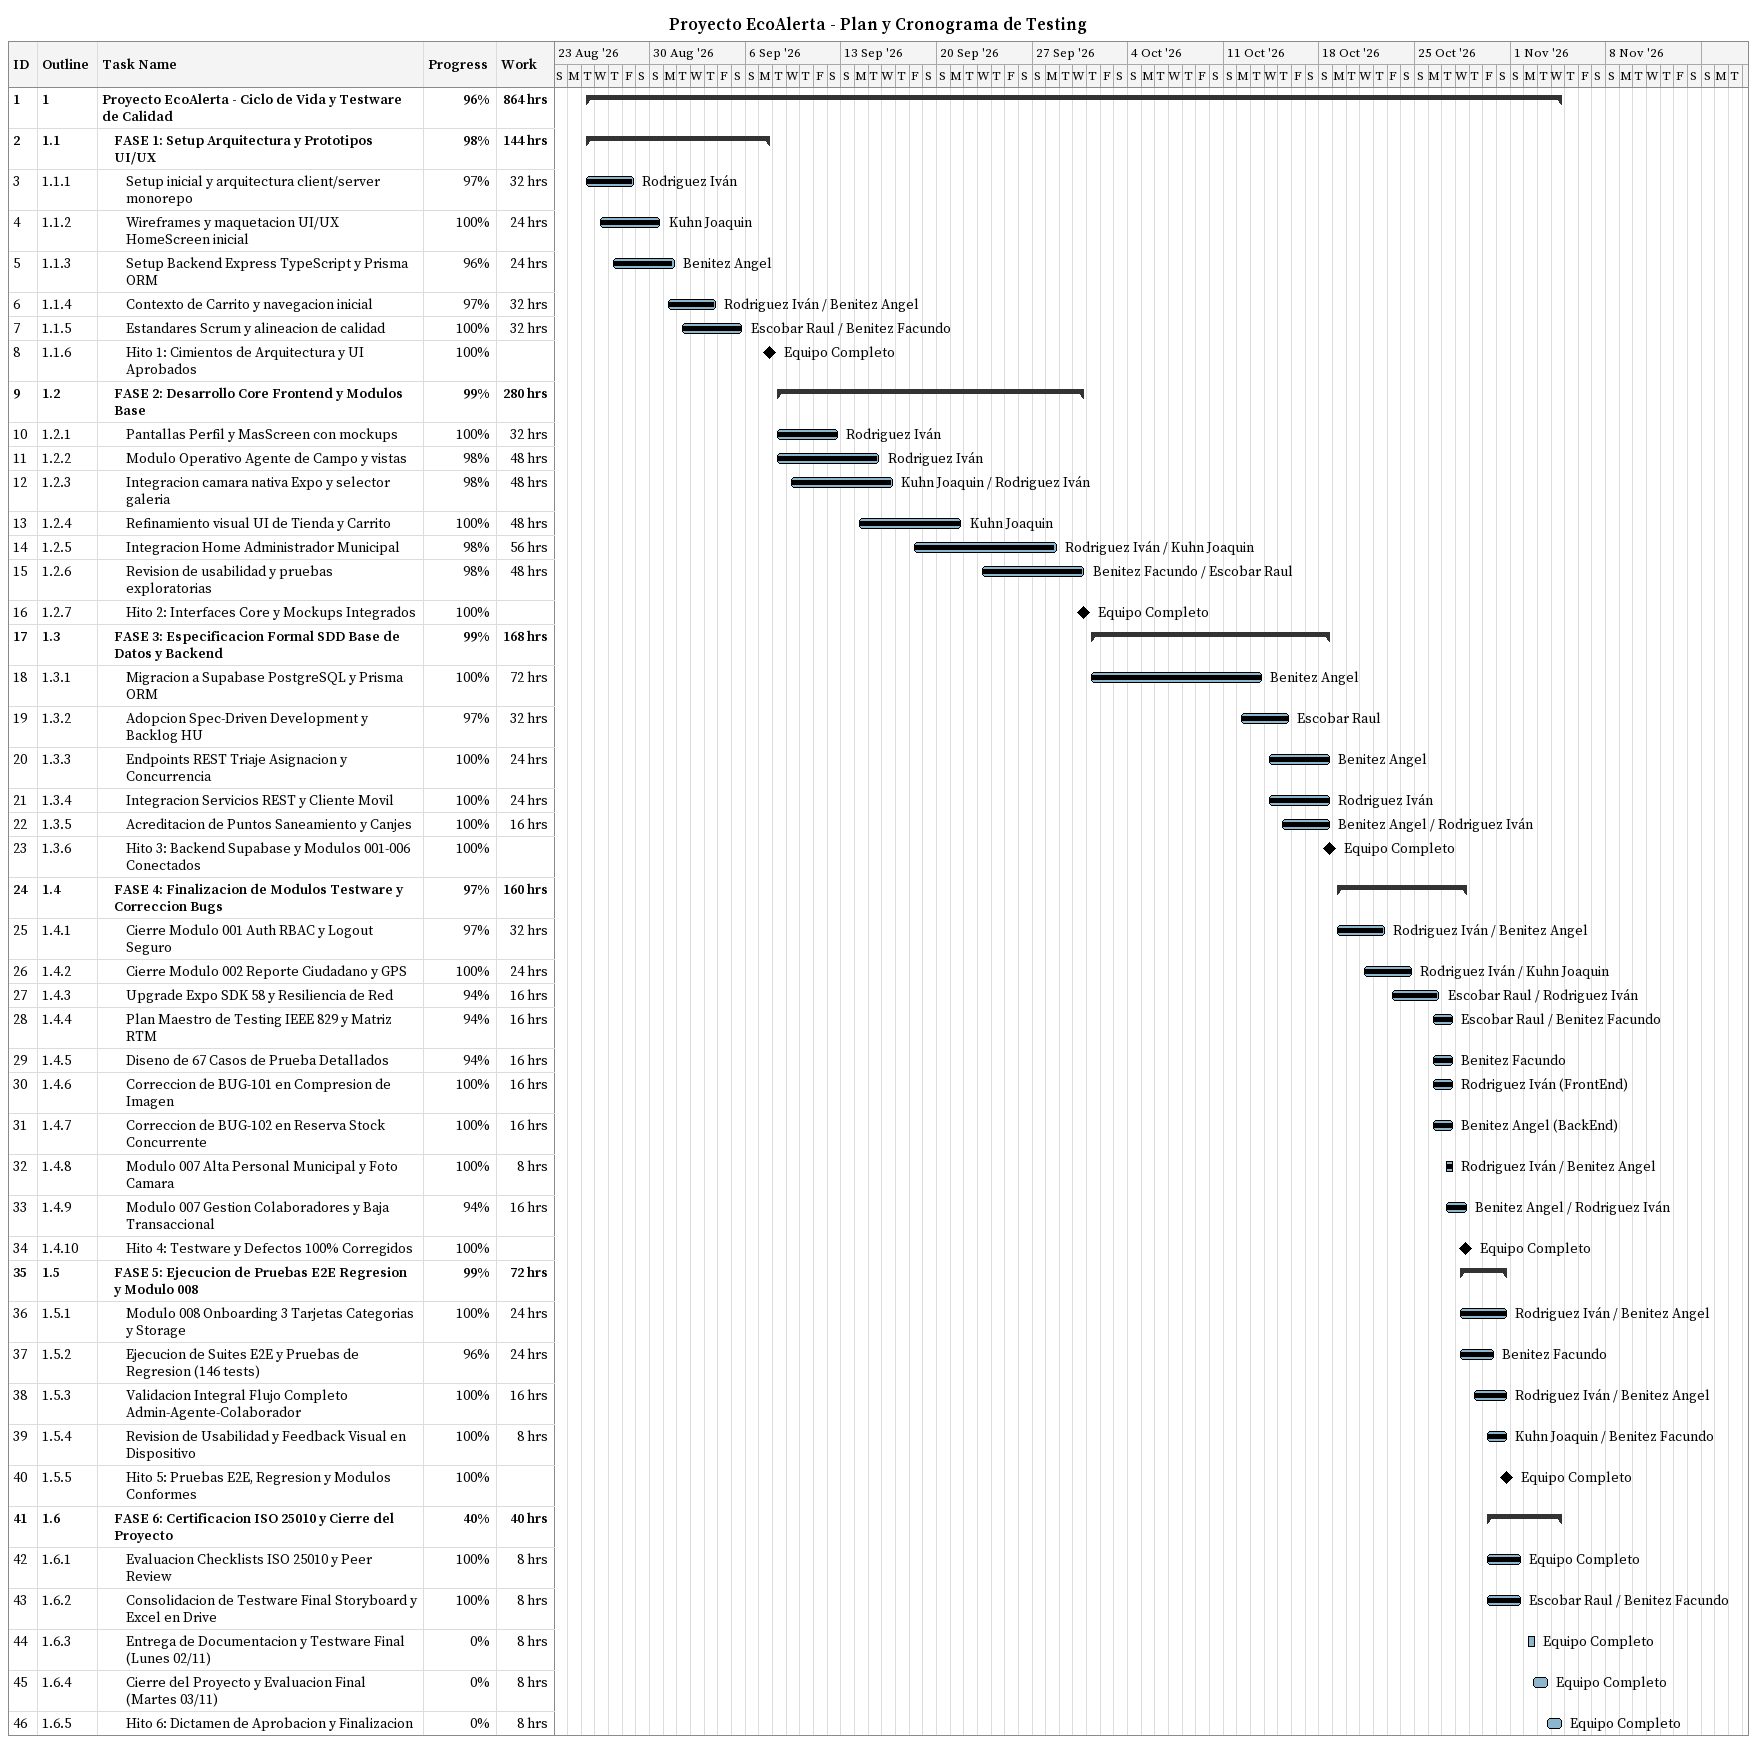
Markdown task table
Proyecto EcoAlerta - Plan y Cronograma de Testing

| ID | WBS | Task | Start | Finish | Resources | % complete | Work (h) |
|---|---|---|---|---|---|---|---|
| 1 | 1 | **Proyecto EcoAlerta - Ciclo de Vida y Testware de Calidad** | 2026-08-25 | 2026-11-04 |  | 96 | 864 |
| 2 | 1.1 | **FASE 1: Setup Arquitectura y Prototipos UI/UX** | 2026-08-25 | 2026-09-07 |  | 98 | 144 |
| 3 | 1.1.1 | Setup inicial y arquitectura client/server monorepo | 2026-08-25 | 2026-08-28 | Rodriguez Iván | 97 | 32 |
| 4 | 1.1.2 | Wireframes y maquetacion UI/UX HomeScreen inicial | 2026-08-26 | 2026-08-30 | Kuhn Joaquin | 100 | 24 |
| 5 | 1.1.3 | Setup Backend Express TypeScript y Prisma ORM | 2026-08-27 | 2026-08-31 | Benitez Angel | 96 | 24 |
| 6 | 1.1.4 | Contexto de Carrito y navegacion inicial | 2026-08-31 | 2026-09-03 | Rodriguez Iván / Benitez Angel | 97 | 32 |
| 7 | 1.1.5 | Estandares Scrum y alineacion de calidad | 2026-09-01 | 2026-09-05 | Escobar Raul / Benitez Facundo | 100 | 32 |
| 8 | 1.1.6 | Hito 1: Cimientos de Arquitectura y UI Aprobados (milestone) | 2026-09-07 | 2026-09-07 | Equipo Completo | 100 |  |
| 9 | 1.2 | **FASE 2: Desarrollo Core Frontend y Modulos Base** | 2026-09-08 | 2026-09-30 |  | 99 | 280 |
| 10 | 1.2.1 | Pantallas Perfil y MasScreen con mockups | 2026-09-08 | 2026-09-12 | Rodriguez Iván | 100 | 32 |
| 11 | 1.2.2 | Modulo Operativo Agente de Campo y vistas | 2026-09-08 | 2026-09-15 | Rodriguez Iván | 98 | 48 |
| 12 | 1.2.3 | Integracion camara nativa Expo y selector galeria | 2026-09-09 | 2026-09-16 | Kuhn Joaquin / Rodriguez Iván | 98 | 48 |
| 13 | 1.2.4 | Refinamiento visual UI de Tienda y Carrito | 2026-09-14 | 2026-09-21 | Kuhn Joaquin | 100 | 48 |
| 14 | 1.2.5 | Integracion Home Administrador Municipal | 2026-09-18 | 2026-09-28 | Rodriguez Iván / Kuhn Joaquin | 98 | 56 |
| 15 | 1.2.6 | Revision de usabilidad y pruebas exploratorias | 2026-09-23 | 2026-09-30 | Benitez Facundo / Escobar Raul | 98 | 48 |
| 16 | 1.2.7 | Hito 2: Interfaces Core y Mockups Integrados (milestone) | 2026-09-30 | 2026-09-30 | Equipo Completo | 100 |  |
| 17 | 1.3 | **FASE 3: Especificacion Formal SDD Base de Datos y Backend** | 2026-10-01 | 2026-10-18 |  | 99 | 168 |
| 18 | 1.3.1 | Migracion a Supabase PostgreSQL y Prisma ORM | 2026-10-01 | 2026-10-13 | Benitez Angel | 100 | 72 |
| 19 | 1.3.2 | Adopcion Spec-Driven Development y Backlog HU | 2026-10-12 | 2026-10-15 | Escobar Raul | 97 | 32 |
| 20 | 1.3.3 | Endpoints REST Triaje Asignacion y Concurrencia | 2026-10-14 | 2026-10-18 | Benitez Angel | 100 | 24 |
| 21 | 1.3.4 | Integracion Servicios REST y Cliente Movil | 2026-10-14 | 2026-10-18 | Rodriguez Iván | 100 | 24 |
| 22 | 1.3.5 | Acreditacion de Puntos Saneamiento y Canjes | 2026-10-15 | 2026-10-18 | Benitez Angel / Rodriguez Iván | 100 | 16 |
| 23 | 1.3.6 | Hito 3: Backend Supabase y Modulos 001-006 Conectados (milestone) | 2026-10-18 | 2026-10-18 | Equipo Completo | 100 |  |
| 24 | 1.4 | **FASE 4: Finalizacion de Modulos Testware y Correccion Bugs** | 2026-10-19 | 2026-10-28 |  | 97 | 160 |
| 25 | 1.4.1 | Cierre Modulo 001 Auth RBAC y Logout Seguro | 2026-10-19 | 2026-10-22 | Rodriguez Iván / Benitez Angel | 97 | 32 |
| 26 | 1.4.2 | Cierre Modulo 002 Reporte Ciudadano y GPS | 2026-10-21 | 2026-10-24 | Rodriguez Iván / Kuhn Joaquin | 100 | 24 |
| 27 | 1.4.3 | Upgrade Expo SDK 58 y Resiliencia de Red | 2026-10-23 | 2026-10-26 | Escobar Raul / Rodriguez Iván | 94 | 16 |
| 28 | 1.4.4 | Plan Maestro de Testing IEEE 829 y Matriz RTM | 2026-10-26 | 2026-10-27 | Escobar Raul / Benitez Facundo | 94 | 16 |
| 29 | 1.4.5 | Diseno de 67 Casos de Prueba Detallados | 2026-10-26 | 2026-10-27 | Benitez Facundo | 94 | 16 |
| 30 | 1.4.6 | Correccion de BUG-101 en Compresion de Imagen | 2026-10-26 | 2026-10-27 | Rodriguez Iván (FrontEnd) | 100 | 16 |
| 31 | 1.4.7 | Correccion de BUG-102 en Reserva Stock Concurrente | 2026-10-26 | 2026-10-27 | Benitez Angel (BackEnd) | 100 | 16 |
| 32 | 1.4.8 | Modulo 007 Alta Personal Municipal y Foto Camara | 2026-10-27 | 2026-10-27 | Rodriguez Iván / Benitez Angel | 100 | 8 |
| 33 | 1.4.9 | Modulo 007 Gestion Colaboradores y Baja Transaccional | 2026-10-27 | 2026-10-28 | Benitez Angel / Rodriguez Iván | 94 | 16 |
| 34 | 1.4.10 | Hito 4: Testware y Defectos 100% Corregidos (milestone) | 2026-10-28 | 2026-10-28 | Equipo Completo | 100 |  |
| 35 | 1.5 | **FASE 5: Ejecucion de Pruebas E2E Regresion y Modulo 008** | 2026-10-28 | 2026-10-31 |  | 99 | 72 |
| 36 | 1.5.1 | Modulo 008 Onboarding 3 Tarjetas Categorias y Storage | 2026-10-28 | 2026-10-31 | Rodriguez Iván / Benitez Angel | 100 | 24 |
| 37 | 1.5.2 | Ejecucion de Suites E2E y Pruebas de Regresion (146 tests) | 2026-10-28 | 2026-10-30 | Benitez Facundo | 96 | 24 |
| 38 | 1.5.3 | Validacion Integral Flujo Completo Admin-Agente-Colaborador | 2026-10-29 | 2026-10-31 | Rodriguez Iván / Benitez Angel | 100 | 16 |
| 39 | 1.5.4 | Revision de Usabilidad y Feedback Visual en Dispositivo | 2026-10-30 | 2026-10-31 | Kuhn Joaquin / Benitez Facundo | 100 | 8 |
| 40 | 1.5.5 | Hito 5: Pruebas E2E, Regresion y Modulos Conformes (milestone) | 2026-10-31 | 2026-10-31 | Equipo Completo | 100 |  |
| 41 | 1.6 | **FASE 6: Certificacion ISO 25010 y Cierre del Proyecto** | 2026-10-30 | 2026-11-04 |  | 40 | 40 |
| 42 | 1.6.1 | Evaluacion Checklists ISO 25010 y Peer Review | 2026-10-30 | 2026-11-01 | Equipo Completo | 100 | 8 |
| 43 | 1.6.2 | Consolidacion de Testware Final Storyboard y Excel en Drive | 2026-10-30 | 2026-11-01 | Escobar Raul / Benitez Facundo | 100 | 8 |
| 44 | 1.6.3 | Entrega de Documentacion y Testware Final (Lunes 02/11) | 2026-11-02 | 2026-11-02 | Equipo Completo | 0 | 8 |
| 45 | 1.6.4 | Cierre del Proyecto y Evaluacion Final (Martes 03/11) | 2026-11-02 | 2026-11-03 | Equipo Completo | 0 | 8 |
| 46 | 1.6.5 | Hito 6: Dictamen de Aprobacion y Finalizacion | 2026-11-03 | 2026-11-04 | Equipo Completo | 0 | 8 |
